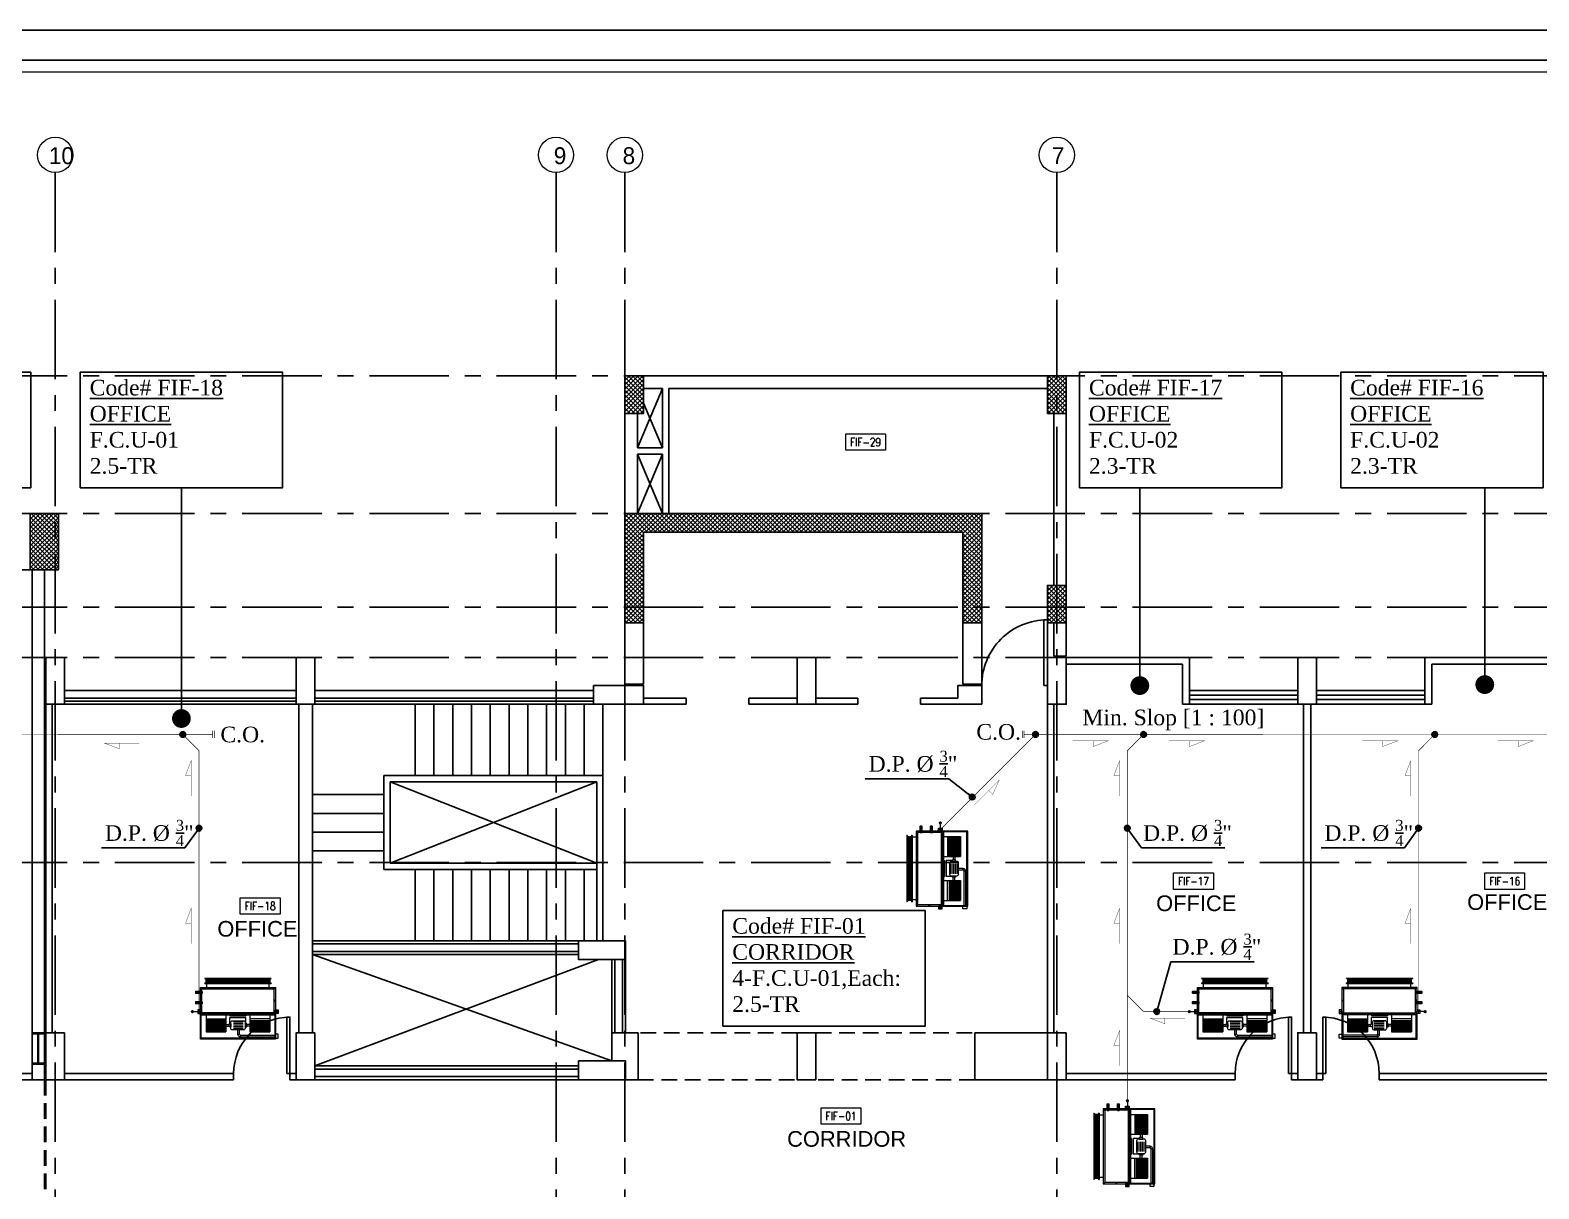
# Model space of a CAD drawing. Extents: x -711 to 2784, y 81 to 852.
# Drawn here: x -694.28 to -670.18, y 300.47 to 318.99 of the extents above; entities that cross this region are included whole.
import ezdxf
from ezdxf.enums import TextEntityAlignment as Align

# ---------------------------------------------------------------- set-up
doc = ezdxf.new("R2010")
doc.units = 0
doc.header["$MEASUREMENT"] = 0
for name, pattern in [('CENTERX2', [101.6, 63.5, -12.7, 12.7, -12.7]), ('DASHDOT', [1, 0.5, -0.25, 0, -0.25]), ('HIDDEN', [0.375, 0.25, -0.125]), ('HIDDEN-Z', [3, 2, -1])]:
    doc.linetypes.add(name, pattern=pattern)
for name, color, linetype in [('01_AC-EQUIP', 206, 'Continuous'), ('AXIS', 1, 'CENTERX2'), ('CH.W.PIPING TEXT', 4, 'Continuous'), ('COL', 2, 'Continuous'), ('COLHATCH', 5, 'Continuous'), ('column', 6, 'Continuous'), ('DASH', 1, 'Continuous'), ('DOOR', 250, 'Continuous'), ('DRAIN PIPE', 4, 'Continuous'), ('elev', 2, 'Continuous'), ('ELEV3', 1, 'Continuous'), ('FASEL', 253, 'Continuous'), ('fram', 252, 'Continuous'), ('HAND', 6, 'Continuous'), ('M-CH-WP-R', 40, 'HIDDEN-Z'), ('M-CH-WP-S', 142, 'Continuous'), ('M-EQBMNT', 21, 'Continuous'), ('Ties', 5, 'Continuous'), ('WALL', 4, 'Continuous'), ('WIN', 5, 'Continuous'), ('ZONE TEXT', 73, 'Continuous')]:
    doc.layers.add(name, color=color, linetype=linetype)
doc.layers.add('A-SYMB-RMNU', color=4, linetype='Continuous', lineweight=9)
doc.layers.add('AXIS-TXT', color=171, linetype='Continuous', lineweight=20)
doc.styles.add('AC', font='romans.shx', dxfattribs={"height": 0.2})
doc.styles.add('ARABY', font='sosa.shx')
doc.styles.add('ROMANS-TITLE', font='ROMANS.shx', dxfattribs={"width": 0.8})
doc.dimstyles.new('IHAB', dxfattribs={"dimscale": 0, "dimtxt": 0.15, "dimasz": 0.09, "dimexe": 0.18, "dimexo": 0.0625, "dimgap": 0, "dimtad": 0, "dimtih": 1, "dimtoh": 1, "dimzin": 0, "dimdsep": 46, "dimtxsty": 'ARABY', "dimcen": 0.03, "dimse1": 1, "dimse2": 1, "dimclrd": 36, "dimclrt": 42, "dimadec": 0, "dimazin": 0, "dimtfac": 1, "dimtmove": 1, "dimatfit": 3, "dimldrblk": 'ORIGIN', "dimfxl": 1, "dimtolj": 1, "dimtzin": 0, "dimarcsym": 0})
pattern_1 = [(45, (587.452148, 569.363243), (-0.01347038418, 0.01347038418), []), (45, (587.461129, 569.363243), (-0.01347038418, 0.01347038418), [])]

# ---------------------------------------------------------------- blocks, each defined once
blk = doc.blocks.new('A$C16C81D8E')
at = {"layer": 'DOOR', "elevation": -0.562}
blk.add_lwpolyline([(0, 0.862), (0, 0.911), (0.911, 0.911), (0.911, 0.862)], close=True, dxfattribs=at)
at = {"layer": 'DOOR'}
blk.add_arc((0, 0.911, -0.562), 0.911, 270, 0, dxfattribs=at)
blk = doc.blocks.new('A$C069E27EC')
at = {"layer": '01_AC-EQUIP', "color": 2, "linetype": 'Continuous'}
for p, q in [((0, 0), (0, -130)), ((1, 0.3), (0.5, -1.3)), ((1, 0.3), (1.5, -1.3)), ((2, 0.3), (1.5, -1.3)), ((2, 0.3), (2.5, -1.3)), ((3, 0.3), (2.5, -1.3)), ((3, 0.3), (3.6, -1.3)), ((4.1, 0.3), (3.6, -1.3)), ((4.1, 0.3), (4.6, -1.3)), ((5.1, 0.3), (4.6, -1.3)), ((5.1, 0.3), (5.6, -1.3)), ((6.1, 0.3), (5.6, -1.3)), ((6.1, 0.3), (6.6, -1.3)), ((7.1, 0.3), (6.6, -1.3)), ((7.1, 0.3), (7.6, -1.3)), ((8.1, 0.3), (7.6, -1.3)), ((8.1, 0.3), (8.6, -1.3)), ((9.2, 0.3), (8.6, -1.3)), ((9.2, 0.3), (9.7, -1.3)), ((1.5, -128.7), (1.5, -1.3)), ((2.5, -128.7), (2.5, -1.3)), ((3.6, -128.7), (3.6, -1.3)), ((4.6, -128.7), (4.6, -1.3)), ((5.6, -128.7), (5.6, -1.3)), ((6.6, -128.7), (6.6, -1.3)), ((7.6, -128.7), (7.6, -1.3)), ((8.6, -128.7), (8.6, -1.3)), ((1, -130.3), (0.5, -128.7)), ((1, -130.3), (1.5, -128.7)), ((2, -130.3), (1.5, -128.7)), ((2, -130.3), (2.5, -128.7)), ((3, -130.3), (2.5, -128.7)), ((3, -130.3), (3.6, -128.7)), ((4.1, -130.3), (3.6, -128.7)), ((4.1, -130.3), (4.6, -128.7)), ((5.1, -130.3), (4.6, -128.7)), ((5.1, -130.3), (5.6, -128.7)), ((6.1, -130.3), (5.6, -128.7)), ((6.1, -130.3), (6.6, -128.7)), ((7.1, -130.3), (6.6, -128.7)), ((7.1, -130.3), (7.6, -128.7)), ((8.1, -130.3), (7.6, -128.7)), ((8.1, -130.3), (8.6, -128.7)), ((9.2, -130.3), (8.6, -128.7)), ((9.2, -130.3), (9.7, -128.7))]:
    blk.add_line(p, q, dxfattribs=at)
for points in [[(0, 2.5), (0.5, 2.5), (0.5, -132.5), (0, -132.5)], [(9.7, 2.5), (10.2, 2.5), (10.2, -132.5), (9.7, -132.5)]]:
    blk.add_lwpolyline(points, close=True, dxfattribs=at)
blk = doc.blocks.new('A$C7CD32F90')
at = {"layer": '01_AC-EQUIP', "color": 1, "lineweight": 20}
for p, q in [((0.089, -0.4), (0.089, -0.116)), ((0.408, -0.116), (0.089, -0.116)), ((0.408, -0.117), (0.089, -0.117)), ((0.408, -0.119), (0.089, -0.119)), ((0.408, -0.122), (0.089, -0.122)), ((0.408, -0.125), (0.089, -0.125)), ((0.408, -0.128), (0.089, -0.128)), ((0.408, -0.132), (0.089, -0.132)), ((0.408, -0.136), (0.089, -0.136)), ((0.408, -0.141), (0.089, -0.141)), ((0.408, -0.148), (0.089, -0.148)), ((0.408, -0.155), (0.089, -0.155)), ((0.408, -0.164), (0.089, -0.164)), ((0.408, -0.173), (0.089, -0.173)), ((0.408, -0.183), (0.089, -0.183)), ((0.408, -0.193), (0.089, -0.193)), ((0.408, -0.201), (0.089, -0.201)), ((0.408, -0.209), (0.089, -0.209)), ((0.408, -0.219), (0.089, -0.219)), ((0.408, -0.229), (0.089, -0.229)), ((0.408, -0.239), (0.089, -0.239)), ((0.408, -0.4), (0.408, -0.116)), ((0.408, -0.204), (0.46, -0.204)), ((0.408, -0.231), (0.46, -0.231)), ((0.683, -0.168), (0.526, -0.168)), ((0.683, -0.194), (0.526, -0.194)), ((0.683, -0.221), (0.526, -0.221)), ((0.599, -0.074), (0.599, -0.145)), ((0.626, -0.074), (0.599, -0.074)), ((0.626, -0.074), (0.626, -0.145)), ((0.639, -0.035), (1.2, -0.035)), ((0.639, -0.061), (0.639, -0.035)), ((0.639, -0.061), (1.2, -0.061)), ((0.791, -0.204), (0.739, -0.204)), ((0.791, -0.231), (0.739, -0.231)), ((0.791, -0.4), (0.791, -0.116)), ((0.791, -0.116), (1.11, -0.116)), ((0.791, -0.117), (1.11, -0.117)), ((0.791, -0.119), (1.11, -0.119)), ((0.791, -0.122), (1.11, -0.122)), ((0.791, -0.125), (1.11, -0.125)), ((0.791, -0.128), (1.11, -0.128)), ((0.791, -0.132), (1.11, -0.132)), ((0.791, -0.136), (1.11, -0.136)), ((0.791, -0.141), (1.11, -0.141)), ((0.791, -0.148), (1.11, -0.148)), ((0.791, -0.155), (1.11, -0.155)), ((0.791, -0.164), (1.11, -0.164)), ((0.791, -0.173), (1.11, -0.173)), ((0.791, -0.183), (1.11, -0.183)), ((0.791, -0.193), (1.11, -0.193)), ((0.791, -0.201), (1.11, -0.201)), ((0.791, -0.209), (1.11, -0.209)), ((0.791, -0.219), (1.11, -0.219)), ((0.791, -0.229), (1.11, -0.229)), ((0.791, -0.239), (1.11, -0.239)), ((1.11, -0.4), (1.11, -0.116)), ((0.022, -0.425), (0.001, -0.425)), ((0.011, -0.418), (0.011, -0.432)), ((0.408, -0.255), (0.089, -0.255)), ((0.408, -0.275), (0.089, -0.275)), ((0.408, -0.295), (0.089, -0.295)), ((0.089, -0.321), (0.408, -0.321)), ((0.472, -0.243), (0.472, -0.343)), ((0.472, -0.343), (0.726, -0.343)), ((0.472, -0.37), (0.726, -0.37)), ((0.472, -0.4), (0.472, -0.37)), ((0.683, -0.248), (0.526, -0.248)), ((0.683, -0.274), (0.526, -0.274)), ((0.726, -0.243), (0.726, -0.343)), ((0.726, -0.4), (0.726, -0.37)), ((0.791, -0.255), (1.11, -0.255)), ((0.791, -0.275), (1.11, -0.275)), ((0.791, -0.295), (1.11, -0.295)), ((1.11, -0.321), (0.791, -0.321)), ((1.178, -0.425), (1.199, -0.425)), ((1.189, -0.418), (1.189, -0.432)), ((0.022, -0.615), (0.001, -0.615)), ((0.011, -0.608), (0.011, -0.622)), ((1.178, -0.615), (1.199, -0.615)), ((1.189, -0.608), (1.189, -0.622)), ((0.022, -0.81), (0.001, -0.81)), ((0.011, -0.803), (0.011, -0.817)), ((0.1, -0.824), (0.1, -0.89)), ((1.1, -0.824), (1.1, -0.89)), ((1.178, -0.81), (1.199, -0.81)), ((1.189, -0.803), (1.189, -0.817))]:
    blk.add_line(p, q, dxfattribs=at)
at = {"layer": '01_AC-EQUIP', "color": 1, "linetype": 'DASHDOT', "lineweight": 20}
for p, q in [((0.408, -0.193), (0.089, -0.193)), ((0.791, -0.193), (1.11, -0.193))]:
    blk.add_line(p, q, dxfattribs=at)
at = {"layer": '01_AC-EQUIP', "color": 4, "lineweight": 20}
blk.add_line((-0.128, -0.438), (-0.023, -0.438), dxfattribs=at)
at = {"layer": '01_AC-EQUIP', "color": 1, "lineweight": 20}
for points in [[(0, -0.4), (1.2, -0.4), (1.2, 0), (0, 0)], [(0.012, -0.388), (1.188, -0.388), (1.188, -0.012), (0.012, -0.012)], [(0.485, -0.193), (0.46, -0.193), (0.46, -0.243), (0.485, -0.243)], [(0.714, -0.193), (0.739, -0.193), (0.739, -0.243), (0.714, -0.243)], [(1.244, -0.076), (1.2, -0.076), (1.2, -0.016), (1.244, -0.016)], [(-0.044, -0.407), (0, -0.407), (0, -0.467), (-0.044, -0.467)], [(1.2, -0.4), (0, -0.4), (0, -0.824), (1.2, -0.824)], [(1.175, -0.42), (0.024, -0.42), (0.024, -0.8), (1.175, -0.8)], [(1.244, -0.407), (1.2, -0.407), (1.2, -0.467), (1.244, -0.467)]]:
    blk.add_lwpolyline(points, close=True, dxfattribs=at)
blk.add_lwpolyline([(0.687, -0.145), (0.511, -0.145, 0.414214), (0.485, -0.171), (0.485, -0.264, 0.414214), (0.511, -0.291), (0.687, -0.291, 0.414214), (0.714, -0.264), (0.714, -0.171, 0.414214)], format="xyb", close=True, dxfattribs=at)
at = {"layer": '01_AC-EQUIP', "color": 4, "lineweight": 20, "const_width": 0.0252}
blk.add_lwpolyline([(-0.126, -0.45, 1), (-0.131, -0.425, 1)], format="xyb", close=True, dxfattribs=at)
at = {"layer": '01_AC-EQUIP', "color": 1, "lineweight": 20}
for centre in [(-0.023, -0.438), (1.223, -0.438)]:
    blk.add_circle(centre, 0.00932, dxfattribs=at)
for radius in [0.0399, 0.0133]:
    blk.add_arc((0.639, -0.074), radius, 90.0006, 180.0006, dxfattribs=at)
at = {"layer": '01_AC-EQUIP', "color": 1, "lineweight": 20, "extrusion": (0, 0, -1)}
for centre, major_axis, start_param, end_param in [((0.011, -0.425), (-0.00827, 0), -1.570796, 4.712389), ((0.011, -0.425), (-0.0047, 0), 3.141593, 9.424778), ((0.011, -0.615), (-0.00827, 0), -1.570796, 4.712389), ((0.011, -0.615), (-0.0047, 0), 3.141593, 9.424778), ((0.011, -0.81), (-0.00827, 0), -1.570796, 4.712389), ((0.011, -0.81), (-0.0047, 0), 3.141593, 9.424778)]:
    blk.add_ellipse(centre, major_axis=major_axis, ratio=0.646018, start_param=start_param, end_param=end_param, dxfattribs=at)
at = {"layer": '01_AC-EQUIP', "color": 1, "lineweight": 20}
for centre, major_axis, start_param, end_param in [((1.189, -0.425), (0.00827, 0), -1.570796, 4.712389), ((1.189, -0.425), (0.0047, 0), 3.141593, 9.424778), ((1.189, -0.615), (0.00827, 0), -1.570796, 4.712389), ((1.189, -0.615), (0.0047, 0), 3.141593, 9.424778), ((1.189, -0.81), (0.00827, 0), -1.570796, 4.712389), ((1.189, -0.81), (0.0047, 0), 3.141593, 9.424778)]:
    blk.add_ellipse(centre, major_axis=major_axis, ratio=0.646018, start_param=start_param, end_param=end_param, dxfattribs=at)
at = {"layer": 'M-CH-WP-R', "color": 6, "linetype": 'ByBlock', "ltscale": 1.5}
blk.add_lwpolyline([(0.025, -0.762), (0.025, -0.732), (-0.075, -0.732), (-0.075, -0.762)], close=True, dxfattribs=at)
at = {"layer": 'M-CH-WP-S', "color": 5, "linetype": 'ByBlock', "ltscale": 1.5}
blk.add_lwpolyline([(0.025, -0.597), (0.025, -0.567), (-0.075, -0.567), (-0.075, -0.597)], close=True, dxfattribs=at)
at = {"layer": 'M-EQBMNT', "color": 21, "linetype": 'ByBlock', "ltscale": 1.5}
for p, q in [((0.408, -0.116), (0.089, -0.116)), ((0.791, -0.116), (1.11, -0.116))]:
    blk.add_line(p, q, dxfattribs=at)
at = {"layer": '01_AC-EQUIP', "color": 1, "lineweight": 20, "xscale": 0.00784765227677817, "yscale": 0.00784765227677817, "zscale": 0.00784765227677817, "rotation": 270}
blk.add_blockref('A$C069E27EC', (1.11, -0.89), dxfattribs=at)
blk = doc.blocks.new('DOT')
at = {"color": 0, "linetype": 'ByBlock'}
blk.add_line((-0.5, 0), (-1, 0), dxfattribs=at)
at = {"color": 0, "linetype": 'ByBlock', "const_width": 0.5}
blk.add_lwpolyline([(-0.25, 0, 1), (0.25, 0, 1)], format="xyb", close=True, dxfattribs=at)
blk = doc.blocks.new('A-ROOM')
at = {"layer": 'A-SYMB-RMNU'}
blk.add_lwpolyline([(-425, 175), (425, 175), (425, -175), (-425, -175)], close=True, dxfattribs=at)
at = {"layer": 'A-SYMB-RMNU', "style": 'ROMANS-TITLE', "width": 0.8}
blk.add_attdef('ROOM-NO', text='', height=175, dxfattribs=at).set_placement((0, 0), align=Align.MIDDLE)

msp = doc.modelspace()

# ---------------------------------------------------------------- hatches: boundary and pattern name
at = {"layer": 'COLHATCH', "linetype": 'Continuous'}
h = msp.add_hatch(dxfattribs=at)
h.set_pattern_fill('_USER', color=252, scale=0.05, angle=45, style=0, double=1, pattern_type=0)
h.set_pattern_definition([(45, (-481.988946, 93.687133), (-0.035355339, 0.035355339), []), (135, (-481.988946, 93.687133), (-0.035355339, -0.035355339), [])])
h.paths.add_polyline_path([(-661.549, 311.267), (-661.849, 311.267), (-661.849, 310.367), (-661.549, 310.367)])
h.paths.add_polyline_path([(-659.549, 311.267), (-660.349, 311.267), (-660.349, 310.967), (-659.549, 310.967)])
h.paths.add_polyline_path([(-659.749, 305.687), (-660.549, 305.687), (-660.549, 305.387), (-659.749, 305.387)])
h.paths.add_polyline_path([(-657.199, 305.687), (-657.999, 305.687), (-657.999, 305.387), (-657.199, 305.387)])
h.paths.add_polyline_path([(-657.599, 309.267), (-657.899, 309.267), (-657.899, 308.667), (-657.599, 308.667)])
h.paths.add_polyline_path([(-659.456, 294.417), (-660.556, 294.417), (-660.556, 294.117), (-659.703, 294.117, -0.011587), (-659.719, 293.431), (-659.47, 293.421, 0.01656)])
h.paths.add_polyline_path([(-659.651, 291.687), (-659.904, 291.687, -0.040808), (-660.493, 289.348), (-660.256, 289.267, 0.04151)])
h.paths.add_polyline_path([(-661.549, 292.287), (-661.849, 292.287), (-661.849, 291.387), (-661.549, 291.387)])
h.paths.add_polyline_path([(-665.679, 292.287), (-666.079, 292.287), (-666.079, 291.387), (-665.679, 291.387)])
h.paths.add_polyline_path([(-669.479, 292.287), (-669.929, 292.287), (-669.929, 291.387), (-669.479, 291.387)])
h.paths.add_polyline_path([(-669.729, 290.467), (-670.029, 290.467), (-670.029, 289.567), (-669.729, 289.567)])
h.paths.add_polyline_path([(-677.729, 292.287), (-678.029, 292.287), (-678.029, 291.387), (-677.729, 291.387)])
h.paths.add_polyline_path([(-677.729, 290.467), (-678.029, 290.467), (-678.029, 289.567), (-677.729, 289.567)])
h.paths.add_polyline_path([(-677.729, 310.117), (-678.029, 310.117), (-678.029, 309.517), (-677.729, 309.517)])
h.paths.add_polyline_path([(-669.479, 311.267), (-669.929, 311.267), (-669.929, 310.367), (-669.479, 310.367)])
h.paths.add_polyline_path([(-677.729, 313.467), (-678.029, 313.467), (-678.029, 312.867), (-677.729, 312.867)])
h.paths.add_polyline_path([(-679.079, 311.267), (-684.779, 311.267), (-684.779, 309.517), (-684.479, 309.517), (-684.479, 310.967), (-679.379, 310.967), (-679.379, 309.517), (-679.079, 309.517)])
h.paths.add_polyline_path([(-684.479, 313.467), (-684.779, 313.467), (-684.779, 312.867), (-684.479, 312.867)])
h.paths.add_polyline_path([(-693.829, 311.267), (-694.279, 311.267), (-694.279, 310.367), (-693.829, 310.367)])
h.paths.add_polyline_path([(-697.629, 311.267), (-698.029, 311.267), (-698.029, 310.367), (-697.629, 310.367)])
h.paths.add_polyline_path([(-701.909, 311.267), (-702.209, 311.267), (-702.209, 310.367), (-701.909, 310.367)])
h.paths.add_polyline_path([(-703.409, 311.267), (-704.209, 311.267), (-704.209, 310.967), (-703.409, 310.967)])
h.paths.add_polyline_path([(-705.859, 309.267), (-706.159, 309.267), (-706.159, 308.667), (-705.859, 308.667)])
h.paths.add_polyline_path([(-703.209, 305.687), (-704.009, 305.687), (-704.009, 305.387), (-703.209, 305.387)])
h.paths.add_polyline_path([(-705.759, 305.687), (-706.559, 305.687), (-706.559, 305.387), (-705.759, 305.387)])
h.paths.add_polyline_path([(-705.759, 300.687), (-706.559, 300.687), (-706.559, 300.387), (-705.759, 300.387)])
h.paths.add_polyline_path([(-703.209, 300.637), (-704.109, 300.637), (-704.109, 300.387), (-703.209, 300.387)])
h.paths.add_polyline_path([(-703.201, 294.417), (-704.301, 294.417, 0.01656), (-704.288, 293.421), (-704.039, 293.431, -0.011587), (-704.054, 294.117), (-703.201, 294.117)])
h.paths.add_polyline_path([(-703.854, 291.687), (-704.107, 291.687, 0.04151), (-703.502, 289.267), (-703.265, 289.348, -0.040808)])
h.paths.add_polyline_path([(-701.909, 292.287), (-702.209, 292.287), (-702.209, 291.387), (-701.909, 291.387)])
h.paths.add_polyline_path([(-697.679, 292.287), (-698.079, 292.287), (-698.079, 291.387), (-697.679, 291.387)])
h.paths.add_polyline_path([(-693.829, 292.287), (-694.279, 292.287), (-694.278, 291.387), (-693.828, 291.387)])
h.paths.add_polyline_path([(-693.729, 290.467), (-694.029, 290.467), (-694.029, 289.567), (-693.729, 289.567)])
h.paths.add_polyline_path([(-685.729, 292.287), (-686.029, 292.287), (-686.029, 291.387), (-685.729, 291.387)])
h.paths.add_polyline_path([(-685.729, 290.467), (-686.029, 290.467), (-686.029, 289.567), (-685.729, 289.567)])
at = {"layer": 'DRAIN PIPE', "linetype": 'Continuous'}
for points in [[(-691.885, 307.735, 1), (-691.796, 307.735, 1)], [(-678.264, 307.735, 1), (-678.174, 307.735, 1)], [(-676.537, 307.735, 1), (-676.448, 307.735, 1)], [(-671.886, 307.735, 1), (-671.797, 307.735, 1)]]:
    msp.add_hatch(color=2, dxfattribs=at).paths.add_polyline_path(points)
at = {"layer": 'Ties'}
h = msp.add_hatch(dxfattribs=at)
h.set_pattern_fill('ANSI32', color=256, scale=0.002, style=0)
h.set_pattern_definition(pattern_1)
h.paths.add_polyline_path([(-694.049, 302.967), (-694.249, 302.967), (-694.249, 302.951), (-694.049, 302.951)])
h = msp.add_hatch(dxfattribs=at)
h.set_pattern_fill('ANSI32', color=256, scale=0.002, style=0)
h.set_pattern_definition(pattern_1)
h.paths.add_polyline_path([(-694.144, 302.951), (-694.154, 302.951), (-694.154, 302.483), (-694.144, 302.483)])
h = msp.add_hatch(dxfattribs=at)
h.set_pattern_fill('ANSI32', color=256, scale=0.002, style=0)
h.set_pattern_definition(pattern_1)
h.paths.add_polyline_path([(-694.049, 302.483), (-694.249, 302.483), (-694.249, 302.467), (-694.049, 302.467)])

# ---------------------------------------------------------------- linework, layer by layer
at = {"layer": 'AXIS', "color": 252, "linetype": 'CENTERX2', "ltscale": 0.02}
for p, q in [((-693.879, 316.716), (-693.879, 284.268)), ((-685.879, 316.716), (-685.879, 284.268)), ((-684.779, 316.716), (-684.779, 284.268)), ((-677.879, 316.716), (-677.879, 284.268)), ((-655.078, 313.467), (-708.68, 313.467)), ((-655.078, 311.267), (-708.68, 311.267)), ((-655.078, 309.767), (-708.68, 309.767)), ((-655.078, 308.967), (-708.68, 308.967)), ((-655.078, 305.687), (-708.68, 305.687))]:
    msp.add_line(p, q, dxfattribs=at)
at = {"layer": 'AXIS-TXT'}
for centre in [(-693.879, 316.998), (-685.879, 316.998), (-684.779, 316.998), (-677.879, 316.998)]:
    msp.add_circle(centre, 0.282, dxfattribs=at)
at = {"layer": 'CH.W.PIPING TEXT', "color": 34, "linetype": 'Continuous'}
for points in [[(-697.505, 311.677), (-694.271, 311.677), (-694.271, 313.525), (-697.505, 313.525)], [(-693.479, 311.677), (-690.246, 311.677), (-690.246, 313.525), (-693.479, 313.525)], [(-677.517, 311.677), (-674.283, 311.677), (-674.283, 313.525), (-677.517, 313.525)], [(-673.344, 311.677), (-670.111, 311.677), (-670.111, 313.525), (-673.344, 313.525)], [(-683.214, 303.073), (-679.98, 303.073), (-679.98, 304.921), (-683.214, 304.921)]]:
    msp.add_lwpolyline(points, close=True, dxfattribs=at)
at = {"layer": 'COL', "color": 252, "linetype": 'Continuous'}
for points in [[(-693.729, 308.967), (-694.029, 308.967), (-694.029, 308.217), (-693.729, 308.217)], [(-689.729, 308.967), (-690.029, 308.967), (-690.029, 308.217), (-689.729, 308.217)], [(-681.729, 308.967), (-682.029, 308.967), (-682.029, 308.217), (-681.729, 308.217)], [(-677.729, 308.967), (-678.029, 308.967), (-678.029, 308.217), (-677.729, 308.217)], [(-673.729, 308.967), (-674.029, 308.967), (-674.029, 308.217), (-673.729, 308.217)], [(-685.28, 308.217), (-684.479, 308.217), (-684.479, 308.517), (-685.28, 308.517)], [(-685.519, 304.437), (-685.519, 304.137), (-684.769, 304.137), (-684.769, 304.437)], [(-693.729, 302.967), (-694.029, 302.967), (-694.029, 302.217), (-693.729, 302.217)], [(-689.729, 302.967), (-690.029, 302.967), (-690.029, 302.217), (-689.729, 302.217)], [(-681.729, 302.967), (-682.029, 302.967), (-682.029, 302.217), (-681.729, 302.217)], [(-677.729, 302.967), (-678.029, 302.967), (-678.029, 302.217), (-677.729, 302.217)], [(-673.729, 302.967), (-674.029, 302.967), (-674.029, 302.217), (-673.729, 302.217)], [(-685.519, 302.517), (-685.519, 302.217), (-684.769, 302.217), (-684.769, 302.517)]]:
    msp.add_lwpolyline(points, close=True, dxfattribs=at)
at = {"layer": 'column', "color": 252}
for points in [[(-684.479, 313.467), (-684.779, 313.467), (-684.779, 312.867), (-684.479, 312.867)], [(-677.729, 313.467), (-678.029, 313.467), (-678.029, 312.867), (-677.729, 312.867)], [(-694.279, 310.367), (-693.829, 310.367), (-693.829, 311.267), (-694.279, 311.267)], [(-677.729, 310.117), (-678.029, 310.117), (-678.029, 309.517), (-677.729, 309.517)]]:
    msp.add_lwpolyline(points, close=True, dxfattribs=at)
msp.add_lwpolyline([(-684.779, 309.517), (-684.779, 311.267), (-679.079, 311.267), (-679.079, 309.517), (-679.379, 309.517), (-679.379, 310.967), (-684.479, 310.967), (-684.479, 309.517), (-684.779, 309.517)], dxfattribs=at)
at = {"layer": 'DASH', "color": 252, "linetype": 'HIDDEN'}
for p, q in [((-682.029, 302.967), (-684.569, 302.967)), ((-681.729, 302.967), (-679.189, 302.967)), ((-684.569, 302.217), (-682.029, 302.217)), ((-679.189, 302.217), (-681.729, 302.217))]:
    msp.add_line(p, q, dxfattribs=at)
at = {"layer": 'DRAIN PIPE', "color": 6, "const_width": 0.01}
for points in [[(-691.362, 307.794), (-691.362, 307.676)], [(-691.335, 307.794), (-691.335, 307.676)], [(-678.43, 307.794), (-678.43, 307.676)], [(-678.402, 307.794), (-678.402, 307.676)], [(-691.362, 307.735), (-704.71, 307.734)], [(-691.841, 307.735), (-691.582, 307.476)], [(-678.219, 307.735), (-679.739, 306.215)], [(-678.402, 307.735), (-657.846, 307.734)], [(-676.492, 307.735), (-676.752, 307.475)], [(-671.842, 307.735), (-672.101, 307.475)], [(-691.582, 303.305), (-691.582, 307.476)], [(-676.752, 301.775), (-676.752, 307.475)], [(-672.101, 303.305), (-672.101, 307.475)], [(-676.492, 303.305), (-676.752, 303.565)], [(-675.657, 303.305), (-676.492, 303.305)]]:
    msp.add_lwpolyline(points, dxfattribs=at)
at = {"layer": 'DRAIN PIPE', "color": 2, "linetype": 'Continuous', "const_width": 0.005}
for points in [[(-692.533, 307.596), (-693.093, 307.596), (-692.858, 307.507), (-692.858, 307.596)], [(-677.624, 307.631), (-677.064, 307.631), (-677.298, 307.542), (-677.298, 307.631)], [(-676.085, 307.631), (-675.525, 307.631), (-675.76, 307.542), (-675.76, 307.631)], [(-672.998, 307.631), (-672.438, 307.631), (-672.673, 307.542), (-672.673, 307.631)], [(-670.836, 307.631), (-670.275, 307.631), (-670.51, 307.542), (-670.51, 307.631)], [(-691.709, 306.753), (-691.709, 307.313), (-691.798, 307.078), (-691.709, 307.078)], [(-676.878, 306.753), (-676.878, 307.313), (-676.967, 307.078), (-676.878, 307.078)], [(-672.228, 306.753), (-672.228, 307.313), (-672.316, 307.078), (-672.228, 307.078)], [(-679.196, 306.609), (-678.799, 307.005), (-678.903, 306.776), (-678.966, 306.839)], [(-691.709, 304.392), (-691.709, 304.953), (-691.798, 304.718), (-691.709, 304.718)], [(-676.878, 304.392), (-676.878, 304.953), (-676.967, 304.718), (-676.878, 304.718)], [(-672.228, 304.392), (-672.228, 304.953), (-672.316, 304.718), (-672.228, 304.718)], [(-675.83, 303.201), (-676.39, 303.201), (-676.155, 303.112), (-676.155, 303.201)], [(-676.878, 302.44), (-676.878, 303.001), (-676.967, 302.766), (-676.878, 302.766)]]:
    msp.add_lwpolyline(points, dxfattribs=at)
at = {"layer": 'DRAIN PIPE', "color": 2, "linetype": 'Continuous'}
for centre in [(-691.841, 307.735), (-678.219, 307.735), (-676.492, 307.735), (-671.842, 307.735)]:
    msp.add_circle(centre, 0.0448, dxfattribs=at)
at = {"layer": 'elev', "color": 252}
for p, q in [((-688.129, 308.217), (-688.129, 307.077)), ((-687.829, 308.217), (-687.829, 307.077)), ((-687.529, 308.217), (-687.529, 307.077)), ((-687.229, 308.217), (-687.229, 307.077)), ((-686.929, 308.217), (-686.929, 307.077)), ((-686.629, 308.217), (-686.629, 307.077)), ((-686.329, 308.217), (-686.329, 307.077)), ((-686.029, 308.217), (-686.029, 307.077)), ((-685.729, 308.217), (-685.729, 307.077)), ((-685.429, 308.217), (-685.429, 307.077)), ((-685.129, 307.077), (-685.129, 308.217)), ((-688.629, 307.077), (-688.629, 305.577)), ((-688.629, 307.077), (-685.129, 307.077)), ((-685.129, 304.437), (-685.129, 307.077)), ((-688.529, 306.977), (-688.529, 305.677)), ((-688.529, 306.977), (-685.229, 306.977)), ((-685.229, 304.437), (-685.229, 306.977)), ((-688.629, 306.774), (-689.769, 306.774)), ((-688.629, 306.474), (-689.769, 306.474)), ((-688.629, 306.174), (-689.769, 306.174)), ((-688.629, 305.874), (-689.769, 305.874)), ((-688.529, 305.677), (-685.229, 305.677)), ((-688.629, 305.577), (-685.229, 305.577)), ((-688.129, 305.577), (-688.129, 304.437)), ((-687.829, 305.577), (-687.829, 304.437)), ((-687.529, 305.577), (-687.529, 304.437)), ((-687.229, 305.577), (-687.229, 304.437)), ((-686.929, 305.577), (-686.929, 304.437)), ((-686.629, 305.577), (-686.629, 304.437)), ((-686.329, 305.577), (-686.329, 304.437)), ((-686.029, 305.577), (-686.029, 304.437)), ((-685.729, 305.577), (-685.729, 304.437)), ((-685.429, 305.577), (-685.429, 304.437)), ((-689.769, 304.437), (-685.519, 304.437)), ((-689.769, 304.217), (-685.519, 304.217)), ((-684.989, 302.967), (-684.989, 304.137)), ((-684.769, 302.967), (-684.769, 304.137)), ((-689.729, 302.437), (-685.519, 302.437)), ((-689.729, 302.217), (-685.519, 302.217))]:
    msp.add_line(p, q, dxfattribs=at)
at = {"layer": 'ELEV3', "color": 252, "linetype": 'Continuous'}
for p, q in [((-684.579, 312.317), (-684.179, 313.267)), ((-684.479, 313.03), (-684.179, 312.317)), ((-684.579, 312.217), (-684.179, 311.267)), ((-684.579, 311.267), (-684.179, 312.217)), ((-688.529, 306.977), (-685.229, 305.677)), ((-688.529, 305.677), (-685.229, 306.977)), ((-689.769, 304.217), (-684.989, 302.517)), ((-689.729, 302.437), (-685.202, 304.137))]:
    msp.add_line(p, q, dxfattribs=at)
at = {"layer": 'FASEL', "color": 252, "linetype": 'HIDDEN'}
for points in [[(-694.049, 308.967), (-694.049, 293.667)], [(-694.029, 308.967), (-694.029, 293.687)]]:
    msp.add_lwpolyline(points, dxfattribs=at)
at = {"layer": 'fram'}
msp.add_line((-646.067, 318.515), (-710.114, 318.515), dxfattribs=at)
for points in [[(-710.591, 318.992), (-645.591, 318.992), (-645.591, 280.992), (-710.591, 280.992)], [(-653.644, 318.515), (-710.114, 318.515), (-710.114, 281.469), (-653.644, 281.469)]]:
    msp.add_lwpolyline(points, close=True, dxfattribs=at)
at = {"layer": 'HAND', "color": 252}
for p, q in [((-689.769, 304.387), (-685.519, 304.387)), ((-689.769, 304.267), (-685.519, 304.267)), ((-684.939, 302.967), (-684.939, 304.137)), ((-684.819, 302.967), (-684.819, 304.137)), ((-689.729, 302.387), (-685.519, 302.387)), ((-689.729, 302.267), (-685.519, 302.267))]:
    msp.add_line(p, q, dxfattribs=at)
at = {"layer": 'Ties'}
for points in [[(-694.249, 302.951), (-694.049, 302.951), (-694.049, 302.967), (-694.249, 302.967)], [(-694.249, 302.483), (-694.049, 302.483), (-694.049, 302.467), (-694.249, 302.467)]]:
    msp.add_lwpolyline(points, close=True, dxfattribs=at)
for points in [[(-694.154, 302.951), (-694.154, 302.483)], [(-694.144, 302.483), (-694.144, 302.951)]]:
    msp.add_lwpolyline(points, dxfattribs=at)
at = {"layer": 'WALL', "color": 252, "linetype": 'Continuous'}
for p, q in [((-684.779, 308.537), (-684.779, 313.467)), ((-677.729, 313.467), (-677.729, 308.987)), ((-684.479, 313.267), (-684.179, 313.267)), ((-684.479, 313.267), (-684.479, 312.867)), ((-684.179, 313.267), (-684.179, 312.317)), ((-684.079, 311.267), (-684.079, 313.267)), ((-684.079, 313.267), (-678.029, 313.267)), ((-678.029, 313.267), (-678.029, 312.867)), ((-684.579, 312.317), (-684.579, 312.867)), ((-684.479, 312.867), (-684.579, 312.867)), ((-678.029, 312.867), (-677.929, 312.867)), ((-677.929, 312.867), (-677.929, 310.117)), ((-684.179, 312.317), (-684.579, 312.317)), ((-684.579, 311.267), (-684.579, 312.217)), ((-684.179, 312.217), (-684.579, 312.217)), ((-684.179, 312.217), (-684.179, 311.267)), ((-694.279, 311.267), (-693.829, 311.267)), ((-693.829, 311.267), (-693.829, 310.367)), ((-684.179, 311.267), (-684.579, 311.267)), ((-679.079, 311.267), (-684.079, 311.267)), ((-679.079, 308.537), (-679.079, 311.267)), ((-684.479, 308.537), (-684.479, 310.967)), ((-679.379, 310.967), (-684.479, 310.967)), ((-679.379, 308.537), (-679.379, 310.967)), ((-694.249, 310.367), (-694.629, 310.367)), ((-694.249, 302.217), (-694.249, 310.367)), ((-694.049, 302.217), (-694.049, 310.367)), ((-693.829, 310.367), (-694.049, 310.367)), ((-677.929, 310.117), (-678.029, 310.117)), ((-678.029, 310.117), (-678.029, 309.517)), ((-678.029, 309.517), (-677.929, 309.517)), ((-677.929, 309.517), (-677.929, 308.987)), ((-693.729, 308.967), (-694.029, 308.967)), ((-694.029, 308.967), (-694.029, 302.217)), ((-693.729, 308.967), (-693.729, 308.217)), ((-690.029, 308.217), (-690.029, 308.967)), ((-690.029, 308.967), (-689.729, 308.967)), ((-689.729, 308.967), (-689.729, 308.217)), ((-678.029, 308.967), (-675.759, 308.967)), ((-678.029, 308.967), (-678.029, 302.967)), ((-677.729, 308.987), (-677.929, 308.987)), ((-675.759, 308.967), (-675.759, 308.217)), ((-674.029, 308.217), (-674.029, 308.967)), ((-674.029, 308.967), (-673.729, 308.967)), ((-673.729, 308.967), (-673.729, 308.217)), ((-671.999, 308.967), (-671.999, 308.217)), ((-669.729, 308.967), (-671.999, 308.967)), ((-677.729, 308.857), (-675.869, 308.857)), ((-677.729, 308.857), (-677.729, 308.217)), ((-675.869, 308.857), (-675.869, 308.217)), ((-671.889, 308.857), (-671.889, 308.217)), ((-670.029, 308.857), (-671.889, 308.857)), ((-685.28, 308.517), (-685.28, 308.217)), ((-684.479, 308.517), (-685.28, 308.517)), ((-684.479, 308.537), (-684.779, 308.537)), ((-684.479, 308.317), (-684.479, 308.517)), ((-682.029, 308.517), (-682.029, 308.517)), ((-682.029, 308.317), (-682.029, 308.517)), ((-681.729, 308.517), (-681.729, 308.517)), ((-681.729, 308.317), (-681.729, 308.517)), ((-679.079, 308.517), (-679.459, 308.517)), ((-679.459, 308.317), (-679.459, 308.517)), ((-679.379, 308.537), (-679.079, 308.537)), ((-679.079, 308.517), (-679.079, 308.217)), ((-684.479, 308.317), (-683.799, 308.317)), ((-683.799, 308.217), (-683.799, 308.317)), ((-682.799, 308.217), (-682.799, 308.317)), ((-682.799, 308.317), (-682.029, 308.317)), ((-681.729, 308.317), (-681.059, 308.317)), ((-681.059, 308.217), (-681.059, 308.317)), ((-680.059, 308.217), (-680.059, 308.317)), ((-680.059, 308.317), (-679.459, 308.317)), ((-693.929, 308.217), (-693.729, 308.217)), ((-693.929, 308.217), (-693.929, 302.967)), ((-689.989, 308.217), (-690.029, 308.217)), ((-689.989, 308.217), (-689.989, 302.967)), ((-689.769, 308.217), (-689.769, 302.967)), ((-689.729, 308.217), (-689.769, 308.217)), ((-685.28, 308.217), (-683.799, 308.217)), ((-682.799, 308.217), (-681.059, 308.217)), ((-680.059, 308.217), (-679.079, 308.217)), ((-677.929, 308.217), (-677.929, 302.967)), ((-677.729, 308.217), (-677.929, 308.217)), ((-675.869, 308.217), (-675.759, 308.217)), ((-673.939, 308.217), (-674.029, 308.217)), ((-673.939, 308.217), (-673.939, 302.967)), ((-673.819, 308.217), (-673.819, 302.967)), ((-673.729, 308.217), (-673.819, 308.217)), ((-671.999, 308.217), (-671.889, 308.217)), ((-693.729, 302.967), (-693.929, 302.967)), ((-693.729, 302.967), (-693.729, 302.217)), ((-689.989, 302.967), (-690.029, 302.967)), ((-690.029, 302.967), (-690.029, 302.217)), ((-689.769, 302.967), (-689.729, 302.967)), ((-689.729, 302.967), (-689.729, 302.217)), ((-684.989, 302.517), (-684.989, 302.967)), ((-684.569, 302.967), (-684.989, 302.967)), ((-684.569, 302.217), (-684.569, 302.967)), ((-679.189, 302.967), (-678.029, 302.967)), ((-679.189, 302.217), (-679.189, 302.967)), ((-677.929, 302.967), (-677.729, 302.967)), ((-677.729, 302.967), (-677.729, 302.217)), ((-674.029, 302.217), (-674.029, 302.967)), ((-674.029, 302.967), (-673.939, 302.967)), ((-673.819, 302.967), (-673.729, 302.967)), ((-673.729, 302.967), (-673.729, 302.217)), ((-685.519, 302.217), (-685.519, 302.517)), ((-685.519, 302.517), (-684.989, 302.517)), ((-694.249, 302.217), (-694.049, 302.217)), ((-694.029, 302.217), (-693.729, 302.217)), ((-690.029, 302.217), (-689.729, 302.217)), ((-685.519, 302.217), (-684.569, 302.217)), ((-679.189, 302.217), (-677.729, 302.217)), ((-674.029, 302.217), (-673.729, 302.217))]:
    msp.add_line(p, q, dxfattribs=at)
at = {"layer": 'WALL', "linetype": 'Continuous'}
msp.add_line((-684.779, 313.467), (-677.729, 313.467), dxfattribs=at)
msp.add_lwpolyline([(-653.836, 318.323, 0.0192, 0.0192, 0), (-709.922, 318.323, 0.0192, 0.0192, 0), (-709.922, 281.661, 0.0192, 0.0192, 0), (-653.836, 281.661, 0.0192, 0.0192, 0)], format="xyseb", close=True, dxfattribs=at)
at = {"layer": 'WALL', "color": 252, "linetype": 'Continuous'}
msp.add_lwpolyline([(-681.729, 308.517), (-681.729, 308.967), (-682.029, 308.967), (-682.029, 308.517)], dxfattribs=at)
for points in [[(-685.519, 304.137), (-684.769, 304.137), (-684.769, 304.437), (-685.519, 304.437)], [(-681.729, 302.967), (-682.029, 302.967), (-682.029, 302.217), (-681.729, 302.217)]]:
    msp.add_lwpolyline(points, close=True, dxfattribs=at)
at = {"layer": 'WIN', "color": 252}
for p, q in [((-693.729, 308.437), (-690.029, 308.437)), ((-693.729, 308.317), (-690.029, 308.317)), ((-693.729, 308.267), (-690.029, 308.267)), ((-689.729, 308.437), (-685.28, 308.437)), ((-689.729, 308.317), (-685.28, 308.317)), ((-689.729, 308.267), (-685.28, 308.267)), ((-675.759, 308.437), (-674.029, 308.437)), ((-675.759, 308.362), (-674.029, 308.362)), ((-675.759, 308.292), (-674.029, 308.292)), ((-673.729, 308.437), (-671.999, 308.437)), ((-671.999, 308.362), (-673.729, 308.362)), ((-671.999, 308.292), (-673.729, 308.292)), ((-693.729, 308.217), (-690.029, 308.217)), ((-689.989, 308.217), (-685.28, 308.217)), ((-675.759, 308.217), (-674.029, 308.217)), ((-673.729, 308.217), (-671.999, 308.217)), ((-694.249, 302.317), (-696.809, 302.317)), ((-696.809, 302.217), (-694.249, 302.217)), ((-693.729, 302.317), (-691.029, 302.317)), ((-691.029, 302.217), (-693.729, 302.217)), ((-691.029, 302.317), (-691.029, 302.217)), ((-690.129, 302.317), (-690.129, 302.217)), ((-690.129, 302.317), (-690.029, 302.317)), ((-690.129, 302.217), (-690.029, 302.217)), ((-677.729, 302.317), (-675.029, 302.317)), ((-675.029, 302.217), (-677.729, 302.217)), ((-675.029, 302.317), (-675.029, 302.217)), ((-674.129, 302.317), (-674.129, 302.217)), ((-674.129, 302.317), (-674.029, 302.317)), ((-674.129, 302.217), (-674.029, 302.217)), ((-673.729, 302.317), (-673.629, 302.317)), ((-673.729, 302.217), (-673.629, 302.217)), ((-673.629, 302.317), (-673.629, 302.217)), ((-672.729, 302.317), (-672.729, 302.217)), ((-670.029, 302.317), (-672.729, 302.317)), ((-672.729, 302.217), (-670.029, 302.217))]:
    msp.add_line(p, q, dxfattribs=at)

# ---------------------------------------------------------------- block references
at = {"layer": '01_AC-EQUIP'}
for p, rotation in [((-679.302, 306.192), 270), ((-672.124, 302.867), 180), ((-676.314, 301.752), 270.0000000000782)]:
    msp.add_blockref('A$C7CD32F90', p, dxfattribs=dict(at, rotation=rotation))
at = {"layer": '01_AC-EQUIP', "xscale": -1, "rotation": 180}
for p in [(-691.559, 302.867), (-675.634, 302.867)]:
    msp.add_blockref('A$C7CD32F90', p, dxfattribs=at)
at = {"layer": 'A-SYMB-RMNU', "xscale": 0.0007500000000391083, "yscale": 0.0007500000000106866, "zscale": 0.00075}
for p, values in [((-680.933, 312.408), {'ROOM-NO': 'FIF-29'}), ((-675.697, 305.391), {'ROOM-NO': 'FIF-17'}), ((-670.724, 305.391), {'ROOM-NO': 'FIF-16'}), ((-690.606, 304.993), {'ROOM-NO': 'FIF-18'}), ((-681.326, 301.636), {'ROOM-NO': 'FIF-01'})]:
    msp.add_blockref('A-ROOM', p, dxfattribs=at).add_auto_attribs(values)
at = {"layer": 'DOOR', "color": 252}
for p, xscale, yscale, zscale, rotation in [((-679.079, 308.517, 0.648), -1.152439024390304, 1.152439024390304, 1.152439024390303, 270), ((-691.029, 302.317, 0.556), -0.9878048780488484, 0.9878048780488484, 0.9878048780488431, 270), ((-675.029, 302.317, 0.556), -0.9878048780488484, 0.9878048780488484, 0.9878048780488431, 270), ((-672.729, 302.317, 0.556), 0.9878048780488484, 0.9878048780488484, 0.9878048780488431, 90)]:
    msp.add_blockref('A$C16C81D8E', p, dxfattribs=dict(at, xscale=xscale, yscale=yscale, zscale=zscale, rotation=rotation))

# ---------------------------------------------------------------- texts
at = {"layer": 'AXIS-TXT', "style": 'ARABY'}
for s, p in [('10', (-693.981, 316.851, 0)), ('9', (-685.915, 316.851, 0)), ('8', (-684.815, 316.851, 0)), ('7', (-677.959, 316.851, 0))]:
    msp.add_text(s, height=0.27, dxfattribs=at).set_placement(p)
at = {"layer": 'CH.W.PIPING TEXT', "color": 47, "linetype": 'Continuous', "char_height": 0.25, "width": 3.95146, "attachment_point": 7, "style": 'AC'}
for s, insert in [('\\A1;{\\fTimes New Roman|b0|i0|c0|p18;\\L\\C3;Code# FIF-18\\POFFICE\\P\\l\\C256;F.C.U-01\\C34;\\P2.5-TR}', (-693.328, 311.898)), ('\\A1;{\\fTimes New Roman|b0|i0|c0|p18;\\L\\C3;Code# FIF-17\\POFFICE\\P\\l\\C256;F.C.U-02\\L\\C3;\\P\\l\\C34;2.3-TR}', (-677.365, 311.898)), ('\\A1;{\\fTimes New Roman|b0|i0|c0|p18;\\L\\C3;Code# FIF-16\\POFFICE\\P\\l\\C256;F.C.U-02\\L\\C3;\\P\\l\\C34;2.3-TR}', (-673.193, 311.898)), ('\\A1;{\\fTimes New Roman|b0|i0|c0|p18;\\L\\C3;Code# FIF-01\\PCORRIDOR\\P\\l\\C256;4-F.C.U-01,Each:\\C34;\\P2.5-TR}', (-683.063, 303.295))]:
    msp.add_mtext(s, dxfattribs=dict(at, insert=insert))
at = {"layer": 'DRAIN PIPE', "color": 2, "insert": (-677.47, 308.132), "char_height": 0.25, "width": 10.22534, "attachment_point": 1, "style": 'AC'}
msp.add_mtext('\\A1;{\\fTimes New Roman|b0|i0|c0|p18;Min. Slop [1 : 100]}', dxfattribs=at)
at = {"layer": 'DRAIN PIPE', "color": 6, "char_height": 0.25, "width": 10.22534, "attachment_point": 1, "style": 'AC'}
for s, insert in [('\\A1;{\\fTimes New Roman|b0|i0|c0|p18;\\C5;C.O.}', (-691.24, 307.86)), ('\\A1;{\\fTimes New Roman|b0|i0|c0|p18;\\C5;C.O.}', (-679.165, 307.902)), ('\\A1;{\\fTimes New Roman|b0|i0|c0|p18;\\C5;D.P. %%C \\H0.7x;\\S3/4;\\H1.429x;"}', (-680.886, 307.475)), ('\\A1;{\\fTimes New Roman|b0|i0|c0|p18;\\C5;D.P. %%C \\H0.7x;\\S3/4;\\H1.429x;"}', (-693.086, 306.37)), ('\\A1;{\\fTimes New Roman|b0|i0|c0|p18;\\C5;D.P. %%C \\H0.7x;\\S3/4;\\H1.429x;"}', (-676.501, 306.37)), ('\\A1;{\\fTimes New Roman|b0|i0|c0|p18;\\C5;D.P. %%C \\H0.7x;\\S3/4;\\H1.429x;"}', (-673.605, 306.37)), ('\\A1;{\\fTimes New Roman|b0|i0|c0|p18;\\C5;D.P. %%C \\H0.7x;\\S3/4;\\H1.429x;"}', (-676.031, 304.552))]:
    msp.add_mtext(s, dxfattribs=dict(at, insert=insert))
at = {"layer": 'ZONE TEXT', "linetype": 'Continuous', "char_height": 0.25, "width": 3.29288, "attachment_point": 1, "style": 'AC'}
for s, insert in [('{\\fArial|b0|i0|c0|p34;OFFICE}', (-676.292, 305.162)), ('{\\fArial|b0|i0|c0|p34;OFFICE}', (-671.324, 305.181)), ('{\\fArial|b0|i0|c0|p34;OFFICE}', (-691.289, 304.754)), ('{\\fArial|b0|i0|c0|p34;CORRIDOR}', (-682.187, 301.396))]:
    msp.add_mtext(s, dxfattribs=dict(at, insert=insert))

# ---------------------------------------------------------------- leaders
at = {"layer": 'CH.W.PIPING TEXT', "color": 47, "linetype": 'Continuous'}
for points in [[(-691.863, 307.99), (-691.863, 311.677)], [(-676.553, 308.516), (-676.553, 311.677)], [(-671.042, 308.532), (-671.042, 311.677)]]:
    msp.add_leader(points, dimstyle='IHAB', override={"dimscale": 1, "dimasz": 0.3, "dimclrd": 47, "dimldrblk": 'DOT'}, dxfattribs=at)
at = {"layer": 'DRAIN PIPE', "color": 6}
for points in [[(-679.23, 306.735), (-679.606, 307.027), (-680.938, 307.027)], [(-691.582, 306.236), (-691.806, 305.922), (-693.139, 305.922)], [(-676.753, 306.236), (-676.528, 305.922), (-675.195, 305.922)], [(-672.1, 306.236), (-672.325, 305.922), (-673.658, 305.922)], [(-676.283, 303.305), (-676.058, 304.103), (-674.725, 304.103)]]:
    msp.add_leader(points, dimstyle='IHAB', override={"dimscale": 1, "dimldrblk": 'Origin2'}, dxfattribs=at)

doc.saveas('drawing.dxf')
